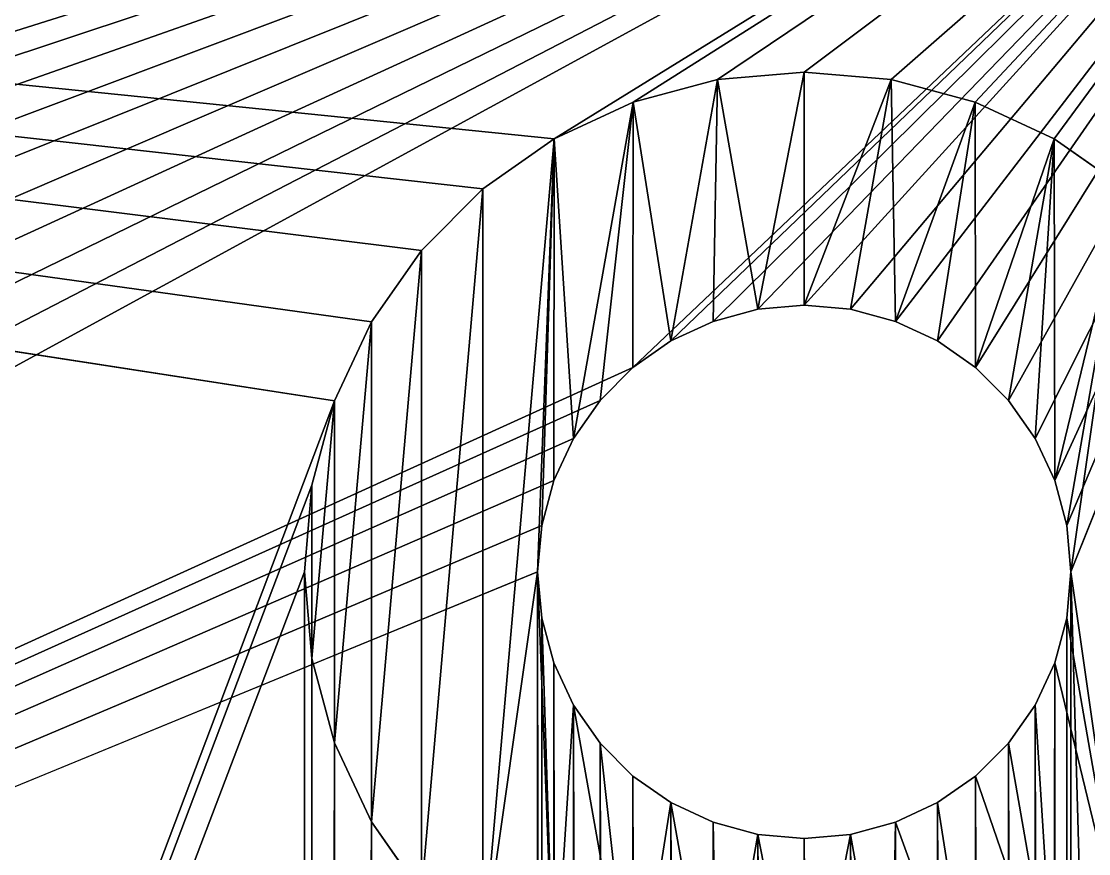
# Model space of a CAD drawing. Extents: x 36 to 230, y -1 to 167.
# Drawn here: x 219.14 to 225.55, y 120.54 to 125.53 of the extents above; entities that cross this region are included whole.
import ezdxf

# ---------------------------------------------------------------- set-up
doc = ezdxf.new("R2010")
doc.units = 0
doc.layers.get('0').update_dxf_attribs({"color": 13, "linetype": 'CONTINUOUS'})

# ---------------------------------------------------------------- blocks, each defined once
blk = doc.blocks.new('PARTE_23_-_SKETCHUP_STL_1')
for p, q in [((223.3198, 125.1845, 2.5), (222.8147, 125.0492, 2.5)), ((222.8147, 125.0492), (223.3198, 125.1845)), ((223.8407, 125.2301, 2.5), (223.3198, 125.1845, 2.5)), ((223.3198, 125.1845), (223.8407, 125.2301)), ((223.3198, 125.1845, 2.5), (223.3198, 125.1845)), ((223.8407, 125.2301, 2.5), (223.8407, 125.2301)), ((224.3616, 125.1845, 2.5), (223.8407, 125.2301, 2.5)), ((223.8407, 125.2301), (224.3616, 125.1845)), ((224.3616, 125.1845, 2.5), (224.3616, 125.1845)), ((224.8668, 125.0492, 2.5), (224.3616, 125.1845, 2.5)), ((224.3616, 125.1845), (224.8668, 125.0492)), ((222.8147, 125.0492, 2.5), (222.3407, 124.8282, 2.5)), ((222.3407, 124.8282), (222.8147, 125.0492)), ((222.8147, 125.0492, 2.5), (222.8147, 125.0492)), ((224.8668, 125.0492, 2.5), (224.8668, 125.0492)), ((225.3407, 124.8282, 2.5), (224.8668, 125.0492, 2.5)), ((224.8668, 125.0492), (225.3407, 124.8282)), ((222.3407, 124.8282, 2.5), (221.9124, 124.5282, 2.5)), ((221.9124, 124.5282), (222.3407, 124.8282)), ((222.3407, 124.8282, 2.5), (222.3407, 124.8282)), ((225.3407, 124.8282, 2.5), (225.3407, 124.8282)), ((225.7691, 124.5282, 2.5), (225.3407, 124.8282, 2.5)), ((225.3407, 124.8282), (225.7691, 124.5282)), ((221.9124, 124.5282, 2.5), (221.5426, 124.1585, 2.5)), ((221.5426, 124.1585), (221.9124, 124.5282)), ((221.9124, 124.5282, 2.5), (221.9124, 124.5282)), ((221.5426, 124.1585, 2.5), (221.2426, 123.7301, 2.5)), ((221.2426, 123.7301), (221.5426, 124.1585)), ((221.5426, 124.1585, 2.5), (221.5426, 124.1585)), ((223.8407, 123.8301, 2.5), (223.5629, 123.8058, 2.5)), ((223.5629, 123.8058, 5), (223.8407, 123.8301, 5)), ((224.1185, 123.8058, 2.5), (223.8407, 123.8301, 2.5)), ((223.8407, 123.8301, 5), (224.1185, 123.8058, 5)), ((223.8407, 123.8301, 2.5), (223.8407, 123.8301, 5)), ((223.5629, 123.8058, 2.5), (223.2935, 123.7336, 2.5)), ((223.2935, 123.7336, 5), (223.5629, 123.8058, 5)), ((223.5629, 123.8058, 2.5), (223.5629, 123.8058, 5)), ((224.3879, 123.7336, 2.5), (224.1185, 123.8058, 2.5)), ((224.1185, 123.8058, 5), (224.3879, 123.7336, 5)), ((224.1185, 123.8058, 2.5), (224.1185, 123.8058, 5)), ((221.2426, 123.7301, 2.5), (221.0216, 123.2562, 2.5)), ((221.0216, 123.2562), (221.2426, 123.7301)), ((221.2426, 123.7301, 2.5), (221.2426, 123.7301)), ((223.2935, 123.7336, 2.5), (223.0407, 123.6157, 2.5)), ((223.0407, 123.6157, 5), (223.2935, 123.7336, 5)), ((223.2935, 123.7336, 2.5), (223.2935, 123.7336, 5)), ((224.6407, 123.6157, 2.5), (224.3879, 123.7336, 2.5)), ((224.3879, 123.7336, 5), (224.6407, 123.6157, 5)), ((224.3879, 123.7336, 2.5), (224.3879, 123.7336, 5)), ((223.0407, 123.6157, 2.5), (222.8123, 123.4558, 2.5)), ((222.8123, 123.4558, 5), (223.0407, 123.6157, 5)), ((223.0407, 123.6157, 2.5), (223.0407, 123.6157, 5)), ((224.8692, 123.4558, 2.5), (224.6407, 123.6157, 2.5)), ((224.6407, 123.6157, 5), (224.8692, 123.4558, 5)), ((224.6407, 123.6157, 2.5), (224.6407, 123.6157, 5)), ((222.8123, 123.4558, 2.5), (222.615, 123.2586, 2.5)), ((222.615, 123.2586, 5), (222.8123, 123.4558, 5)), ((222.8123, 123.4558, 2.5), (222.8123, 123.4558, 5)), ((225.0664, 123.2586, 2.5), (224.8692, 123.4558, 2.5)), ((224.8692, 123.4558, 5), (225.0664, 123.2586, 5)), ((224.8692, 123.4558, 2.5), (224.8692, 123.4558, 5)), ((221.0216, 123.2562, 2.5), (220.8863, 122.7511, 2.5)), ((220.8863, 122.7511), (221.0216, 123.2562)), ((221.0216, 123.2562, 2.5), (221.0216, 123.2562)), ((222.615, 123.2586, 2.5), (222.4551, 123.0301, 2.5)), ((222.4551, 123.0301, 5), (222.615, 123.2586, 5)), ((222.615, 123.2586, 2.5), (222.615, 123.2586, 5)), ((225.2263, 123.0301, 2.5), (225.0664, 123.2586, 2.5)), ((225.0664, 123.2586, 5), (225.2263, 123.0301, 5)), ((225.0664, 123.2586, 2.5), (225.0664, 123.2586, 5)), ((222.4551, 123.0301, 2.5), (222.3372, 122.7773, 2.5)), ((222.3372, 122.7773, 5), (222.4551, 123.0301, 5)), ((222.4551, 123.0301, 2.5), (222.4551, 123.0301, 5)), ((225.3442, 122.7773, 2.5), (225.2263, 123.0301, 2.5)), ((225.2263, 123.0301, 5), (225.3442, 122.7773, 5)), ((225.2263, 123.0301, 2.5), (225.2263, 123.0301, 5)), ((220.8863, 122.7511, 2.5), (220.8407, 122.2301, 2.5)), ((220.8407, 122.2301), (220.8863, 122.7511)), ((220.8863, 122.7511, 2.5), (220.8863, 122.7511)), ((222.3372, 122.7773, 2.5), (222.265, 122.5079, 2.5)), ((222.265, 122.5079, 5), (222.3372, 122.7773, 5)), ((222.3372, 122.7773, 2.5), (222.3372, 122.7773, 5)), ((225.4164, 122.5079, 2.5), (225.3442, 122.7773, 2.5)), ((225.3442, 122.7773, 5), (225.4164, 122.5079, 5)), ((225.3442, 122.7773, 2.5), (225.3442, 122.7773, 5)), ((222.265, 122.5079, 2.5), (222.2407, 122.2301, 2.5)), ((222.2407, 122.2301, 5), (222.265, 122.5079, 5)), ((222.265, 122.5079, 2.5), (222.265, 122.5079, 5)), ((225.4407, 122.2301, 2.5), (225.4164, 122.5079, 2.5)), ((225.4164, 122.5079, 5), (225.4407, 122.2301, 5)), ((225.4164, 122.5079, 2.5), (225.4164, 122.5079, 5)), ((220.8407, 122.2301, 2.5), (220.8863, 121.7092, 2.5)), ((220.8407, 122.2301, 2.5), (220.8407, 122.2301)), ((220.8863, 121.7092), (220.8407, 122.2301)), ((222.2407, 122.2301, 2.5), (222.265, 121.9523, 2.5)), ((222.265, 121.9523, 5), (222.2407, 122.2301, 5)), ((222.2407, 122.2301, 2.5), (222.2407, 122.2301, 5)), ((225.4164, 121.9523, 2.5), (225.4407, 122.2301, 2.5)), ((225.4407, 122.2301, 5), (225.4164, 121.9523, 5)), ((225.4407, 122.2301, 2.5), (225.4407, 122.2301, 5)), ((222.265, 121.9523, 2.5), (222.3372, 121.6829, 2.5)), ((222.3372, 121.6829, 5), (222.265, 121.9523, 5)), ((222.265, 121.9523, 2.5), (222.265, 121.9523, 5)), ((225.3442, 121.6829, 2.5), (225.4164, 121.9523, 2.5)), ((225.4164, 121.9523, 5), (225.3442, 121.6829, 5)), ((225.4164, 121.9523, 2.5), (225.4164, 121.9523, 5)), ((220.8863, 121.7092, 2.5), (220.8863, 121.7092)), ((221.0216, 121.204), (220.8863, 121.7092)), ((220.8863, 121.7092, 2.5), (221.0216, 121.204, 2.5)), ((222.3372, 121.6829, 2.5), (222.4551, 121.4301, 2.5)), ((222.4551, 121.4301, 5), (222.3372, 121.6829, 5)), ((222.3372, 121.6829, 2.5), (222.3372, 121.6829, 5)), ((225.2263, 121.4301, 2.5), (225.3442, 121.6829, 2.5)), ((225.3442, 121.6829, 5), (225.2263, 121.4301, 5)), ((225.3442, 121.6829, 2.5), (225.3442, 121.6829, 5)), ((222.4551, 121.4301, 2.5), (222.615, 121.2016, 2.5)), ((222.615, 121.2016, 5), (222.4551, 121.4301, 5)), ((222.4551, 121.4301, 2.5), (222.4551, 121.4301, 5)), ((225.0664, 121.2016, 2.5), (225.2263, 121.4301, 2.5)), ((225.2263, 121.4301, 5), (225.0664, 121.2016, 5)), ((225.2263, 121.4301, 2.5), (225.2263, 121.4301, 5)), ((221.0216, 121.204, 2.5), (221.0216, 121.204)), ((221.2426, 120.7301), (221.0216, 121.204)), ((221.0216, 121.204, 2.5), (221.2426, 120.7301, 2.5)), ((222.615, 121.2016, 2.5), (222.8123, 121.0044, 2.5)), ((222.8123, 121.0044, 5), (222.615, 121.2016, 5)), ((222.615, 121.2016, 2.5), (222.615, 121.2016, 5)), ((224.8692, 121.0044, 2.5), (225.0664, 121.2016, 2.5)), ((225.0664, 121.2016, 5), (224.8692, 121.0044, 5)), ((225.0664, 121.2016, 2.5), (225.0664, 121.2016, 5)), ((222.8123, 121.0044, 2.5), (223.0407, 120.8445, 2.5)), ((223.0407, 120.8445, 5), (222.8123, 121.0044, 5)), ((222.8123, 121.0044, 2.5), (222.8123, 121.0044, 5)), ((224.6407, 120.8445, 2.5), (224.8692, 121.0044, 2.5)), ((224.8692, 121.0044, 5), (224.6407, 120.8445, 5)), ((224.8692, 121.0044, 2.5), (224.8692, 121.0044, 5)), ((223.0407, 120.8445, 2.5), (223.2935, 120.7266, 2.5)), ((223.2935, 120.7266, 5), (223.0407, 120.8445, 5)), ((223.0407, 120.8445, 2.5), (223.0407, 120.8445, 5)), ((224.3879, 120.7266, 2.5), (224.6407, 120.8445, 2.5)), ((224.6407, 120.8445, 5), (224.3879, 120.7266, 5)), ((224.6407, 120.8445, 2.5), (224.6407, 120.8445, 5)), ((221.2426, 120.7301, 2.5), (221.2426, 120.7301)), ((221.2426, 120.7301, 2.5), (221.5426, 120.3017, 2.5)), ((221.5426, 120.3017), (221.2426, 120.7301)), ((223.2935, 120.7266, 2.5), (223.5629, 120.6544, 2.5)), ((223.5629, 120.6544, 5), (223.2935, 120.7266, 5)), ((223.2935, 120.7266, 2.5), (223.2935, 120.7266, 5)), ((224.1185, 120.6544, 2.5), (224.3879, 120.7266, 2.5)), ((224.3879, 120.7266, 5), (224.1185, 120.6544, 5)), ((224.3879, 120.7266, 2.5), (224.3879, 120.7266, 5)), ((223.5629, 120.6544, 2.5), (223.8407, 120.6301, 2.5)), ((223.8407, 120.6301, 5), (223.5629, 120.6544, 5)), ((223.5629, 120.6544, 2.5), (223.5629, 120.6544, 5)), ((223.8407, 120.6301, 2.5), (224.1185, 120.6544, 2.5)), ((224.1185, 120.6544, 5), (223.8407, 120.6301, 5)), ((223.8407, 120.6301, 2.5), (223.8407, 120.6301, 5)), ((224.1185, 120.6544, 2.5), (224.1185, 120.6544, 5))]:
    blk.add_line(p, q)
mesh = blk.add_polyface()
corners = [(222.3407, 124.8282), (188.887, 128.2301), (227.8407, 128.2301), (222.8147, 125.0492), (223.3198, 125.1845), (223.8407, 125.2301), (224.3616, 125.1845), (224.8668, 125.0492), (195.3725, 159.0084), (195.8623, 167.3175), (195.619, 158.7619), (195.819, 158.4763), (195.9663, 158.1604), (196.847, 167.0879), (196.0565, 157.8236), (196.0869, 157.4763), (200.8132, 150.0766), (193.0869, 155.7443), (193.4029, 155.5969), (193.7396, 155.5067), (194.0869, 155.4763), (194.4342, 155.5067), (194.771, 155.5969), (195.0869, 155.7443), (195.3725, 155.9442), (195.619, 156.1908), (195.819, 156.4763), (195.9663, 156.7923), (196.0565, 157.129), (197.8035, 166.76), (198.7219, 166.3373), (199.593, 165.8239), (200.4078, 165.2253), (201.158, 164.5474), (201.5261, 150.7936), (201.8359, 163.7972), (202.1629, 151.579), (202.4346, 162.9824), (202.7171, 152.4246), (202.9479, 162.1113), (203.1831, 153.3219), (203.3706, 161.1929), (203.5561, 154.2617), (203.6985, 160.2364), (203.8324, 155.2343), (203.9281, 159.2517), (204.0089, 156.2299), (204.057, 158.2489), (204.0841, 157.2382)]
mesh.append_faces([[corners[k] for k in face] for face in [(46, 47, 48)]], dxfattribs={"vtx0": -1})
mesh.append_faces([[corners[k] for k in face] for face in [(3, 2, 4), (4, 2, 5), (5, 2, 6), (6, 2, 7), (8, 9, 10), (10, 9, 11), (11, 9, 12), (12, 13, 14), (14, 13, 15), (16, 33, 34), (34, 35, 36), (36, 37, 38), (38, 39, 40), (40, 41, 42), (42, 43, 44), (44, 45, 46)]], dxfattribs={"vtx0": -1, "vtx1": -1})
mesh.append_faces([[corners[k] for k in face] for face in [(16, 15, 13)]], dxfattribs={"vtx0": -1, "vtx1": -1, "vtx2": -1})
mesh.append_faces([[corners[k] for k in face] for face in [(0, 1, 2), (12, 9, 13), (16, 17, 18), (16, 18, 19), (16, 19, 20), (16, 20, 21), (16, 21, 22), (16, 22, 23), (16, 23, 24), (16, 24, 25), (16, 25, 26), (16, 26, 27), (16, 27, 28), (16, 28, 15), (16, 13, 29), (16, 29, 30), (16, 30, 31), (16, 31, 32), (16, 32, 33), (34, 33, 35), (36, 35, 37), (38, 37, 39), (40, 39, 41), (42, 41, 43), (44, 43, 45), (46, 45, 47)]], dxfattribs={"vtx0": -1, "vtx2": -1})
mesh = blk.add_polyface()
corners = [(188.887, 128.2301, 5), (192.9989, 118.4125, 5), (227.8407, 128.2301, 5), (193.7217, 118.6151, 5), (194.4654, 118.7173, 5), (195.216, 118.7173, 5), (195.9597, 118.6151, 5), (196.6825, 118.4125, 5), (197.3711, 118.1135, 5), (198.0125, 117.7234, 5), (198.5948, 117.2497, 5), (199.1071, 116.7011, 5), (199.54, 116.0878, 5), (199.8854, 115.4213, 5), (200.1367, 114.714, 5), (200.2895, 113.979, 5), (200.3407, 113.2301, 5), (222.8123, 123.4558, 5), (222.615, 123.2586, 5), (222.4551, 123.0301, 5), (222.3372, 122.7773, 5), (222.265, 122.5079, 5), (222.2407, 122.2301, 5), (222.2407, 44.2301, 5), (222.265, 44.5079, 5), (222.265, 121.9523, 5), (222.3372, 44.7773, 5), (222.3372, 121.6829, 5), (192.3103, 108.3467, 5), (192.9989, 58.4125, 5), (192.9989, 108.0477, 5), (193.7217, 58.6151, 5), (193.7217, 107.8451, 5), (194.4654, 58.7173, 5), (194.4654, 107.7429, 5), (195.216, 58.7173, 5), (195.216, 107.7429, 5), (195.9597, 58.6151, 5), (195.9597, 107.8451, 5), (196.6825, 58.4125, 5), (196.6825, 108.0477, 5), (197.3711, 58.1135, 5), (197.3711, 108.3467, 5), (198.0125, 57.7234, 5), (198.0125, 108.7368, 5), (198.5948, 57.2497, 5), (198.5948, 109.2105, 5), (199.1071, 56.7011, 5), (199.1071, 109.7591, 5), (199.54, 56.0878, 5), (199.54, 110.3724, 5), (199.8854, 55.4213, 5), (199.8854, 111.0389, 5), (200.1367, 54.714, 5), (200.1367, 111.7462, 5), (200.2895, 53.979, 5), (200.2895, 112.4812, 5), (200.3407, 53.2301, 5)]
mesh.append_faces([[corners[k] for k in face] for face in [(0, 1, 2), (17, 16, 18), (18, 16, 19), (19, 16, 20), (20, 16, 21), (21, 16, 22), (22, 24, 25), (25, 26, 27), (28, 29, 30), (30, 31, 32), (32, 33, 34), (34, 35, 36), (36, 37, 38), (38, 39, 40), (40, 41, 42), (42, 43, 44), (44, 45, 46), (46, 47, 48), (48, 49, 50), (50, 51, 52), (52, 53, 54), (54, 55, 56), (56, 57, 16)]], dxfattribs={"vtx0": -1, "vtx1": -1})
mesh.append_faces([[corners[k] for k in face] for face in [(2, 16, 17), (22, 16, 23)]], dxfattribs={"vtx0": -1, "vtx1": -1, "vtx2": -1})
mesh.append_faces([[corners[k] for k in face] for face in [(2, 1, 3), (2, 3, 4), (2, 4, 5), (2, 5, 6), (2, 6, 7), (2, 7, 8), (2, 8, 9), (2, 9, 10), (2, 10, 11), (2, 11, 12), (2, 12, 13), (2, 13, 14), (2, 14, 15), (2, 15, 16)]], dxfattribs={"vtx0": -1, "vtx2": -1})
mesh = blk.add_polyface()
corners = [(222.3407, 41.632), (188.887, 38.2301), (221.9124, 41.932), (221.5426, 42.3017), (221.2426, 42.7301), (221.0216, 43.204), (220.8863, 43.7092), (220.8407, 44.2301), (220.8407, 122.2301), (227.8407, 38.2301), (222.8147, 41.411), (224.3616, 41.2757), (224.8668, 41.411), (225.3407, 41.632), (225.7691, 41.932), (226.1388, 42.3017), (226.4388, 42.7301), (226.6598, 43.204), (226.7951, 43.7092), (226.8407, 44.2301), (227.8407, 128.2301), (228.188, 128.1997), (228.188, 38.2605), (228.5247, 128.1095), (228.5247, 38.3507), (228.8407, 127.9622), (228.8407, 38.4981), (229.1263, 127.7622), (229.1263, 38.698), (229.3728, 127.5157), (229.3728, 38.9445), (229.5728, 127.2301), (229.5728, 39.2301), (229.7201, 126.9141), (229.7201, 39.5461), (229.8103, 126.5774), (229.8103, 39.8828), (229.8407, 126.2301), (229.8407, 40.2301), (220.8863, 121.7092), (220.8863, 44.751), (221.0216, 121.204), (221.0216, 45.2562), (221.2426, 120.7301), (221.2426, 45.7301), (221.5426, 120.3017), (221.5426, 46.1585), (221.9124, 119.932), (221.9124, 46.5282), (222.3407, 119.632), (222.3407, 46.8282), (222.8147, 119.411), (222.8147, 47.0492), (223.3198, 119.2757), (223.3198, 47.1845), (223.8407, 119.2301), (223.8407, 47.2301), (224.3616, 119.2757), (224.3616, 47.1845), (224.8668, 119.411), (224.8668, 47.0492), (225.3407, 119.632), (225.3407, 46.8282), (225.7691, 119.932), (225.7691, 46.5282), (226.1388, 120.3017), (226.1388, 46.1585), (226.4388, 120.7301), (226.4388, 45.7301), (226.6598, 121.204), (226.6598, 45.2562), (226.7951, 121.7092), (226.7951, 44.751), (226.8407, 122.2301)]
mesh.append_faces([[corners[k] for k in face] for face in [(36, 37, 38)]], dxfattribs={"vtx0": -1})
mesh.append_faces([[corners[k] for k in face] for face in [(0, 1, 2), (2, 1, 3), (3, 1, 4), (4, 1, 5), (5, 1, 6), (6, 1, 7), (9, 21, 22), (22, 23, 24), (24, 25, 26), (26, 27, 28), (28, 29, 30), (30, 31, 32), (32, 33, 34), (34, 35, 36), (7, 39, 40), (40, 41, 42), (42, 43, 44), (44, 45, 46), (46, 47, 48), (48, 49, 50), (50, 51, 52), (52, 53, 54), (54, 55, 56), (56, 57, 58), (58, 59, 60), (60, 61, 62), (62, 63, 64), (64, 65, 66), (66, 67, 68), (68, 69, 70), (70, 71, 72), (72, 73, 19)]], dxfattribs={"vtx0": -1, "vtx1": -1})
mesh.append_faces([[corners[k] for k in face] for face in [(7, 1, 8), (9, 19, 20)]], dxfattribs={"vtx0": -1, "vtx1": -1, "vtx2": -1})
mesh.append_faces([[corners[k] for k in face] for face in [(9, 0, 10), (9, 11, 12), (9, 12, 13), (9, 13, 14), (9, 14, 15), (9, 15, 16), (9, 16, 17), (9, 17, 18), (9, 18, 19)]], dxfattribs={"vtx0": -1, "vtx2": -1})
mesh = blk.add_polyface()
corners = [(188.887, 128.2301), (221.0216, 123.2562), (188.887, 38.2301), (221.2426, 123.7301), (221.5426, 124.1585), (221.9124, 124.5282), (222.3407, 124.8282), (220.8863, 122.7511), (220.8407, 122.2301), (227.8407, 128.2301), (222.8147, 125.0492), (224.8668, 125.0492), (225.3407, 124.8282), (225.7691, 124.5282), (226.1388, 124.1585), (226.4388, 123.7301), (226.6598, 123.2562), (226.7951, 122.7511), (226.8407, 122.2301), (226.8407, 44.2301), (227.8407, 38.2301), (228.188, 128.1997), (228.188, 38.2605), (228.5247, 128.1095), (228.5247, 38.3507), (228.8407, 127.9622), (228.8407, 38.4981), (229.1263, 127.7622), (229.1263, 38.698), (229.3728, 127.5157), (229.3728, 38.9445), (229.5728, 127.2301), (229.5728, 39.2301), (229.7201, 126.9141), (229.7201, 39.5461), (229.8103, 126.5774), (229.8103, 39.8828), (229.8407, 126.2301), (220.8863, 121.7092), (220.8407, 44.2301), (220.8863, 44.751), (221.0216, 121.204), (221.0216, 45.2562), (221.2426, 120.7301), (221.2426, 45.7301), (221.5426, 120.3017), (221.5426, 46.1585), (221.9124, 119.932), (221.9124, 46.5282), (222.3407, 119.632), (222.3407, 46.8282), (222.8147, 119.411), (222.8147, 47.0492), (223.3198, 119.2757), (223.3198, 47.1845), (223.8407, 119.2301), (223.8407, 47.2301), (224.3616, 119.2757), (224.3616, 47.1845), (224.8668, 119.411), (224.8668, 47.0492), (225.3407, 119.632), (225.3407, 46.8282), (225.7691, 119.932), (225.7691, 46.5282), (226.1388, 120.3017), (226.1388, 46.1585), (226.4388, 120.7301), (226.4388, 45.7301), (226.6598, 121.204), (226.6598, 45.2562), (226.7951, 121.7092), (226.7951, 44.751)]
mesh.append_faces([[corners[k] for k in face] for face in [(1, 0, 3), (3, 0, 4), (4, 0, 5), (5, 0, 6), (6, 9, 10), (11, 9, 12), (12, 9, 13), (13, 9, 14), (14, 9, 15), (15, 9, 16), (16, 9, 17), (17, 9, 18), (38, 39, 8)]], dxfattribs={"vtx0": -1, "vtx1": -1})
mesh.append_faces([[corners[k] for k in face] for face in [(0, 1, 2), (18, 9, 19)]], dxfattribs={"vtx0": -1, "vtx1": -1, "vtx2": -1})
mesh.append_faces([[corners[k] for k in face] for face in [(2, 1, 7), (2, 7, 8), (20, 9, 21), (22, 21, 23), (24, 23, 25), (26, 25, 27), (28, 27, 29), (30, 29, 31), (32, 31, 33), (34, 33, 35), (36, 35, 37), (40, 38, 41), (42, 41, 43), (44, 43, 45), (46, 45, 47), (48, 47, 49), (50, 49, 51), (52, 51, 53), (54, 53, 55), (56, 55, 57), (58, 57, 59), (60, 59, 61), (62, 61, 63), (64, 63, 65), (66, 65, 67), (68, 67, 69), (70, 69, 71), (72, 71, 18)]], dxfattribs={"vtx0": -1, "vtx2": -1})
mesh = blk.add_polyface()
corners = [(222.8123, 43.0044, 5), (227.8407, 38.2301, 5), (223.0407, 42.8445, 5), (223.2935, 42.7266, 5), (223.5629, 42.6544, 5), (223.8407, 42.6301, 5), (224.1185, 42.6544, 5), (224.3879, 42.7266, 5), (224.6407, 42.8445, 5), (224.8692, 43.0044, 5), (225.0664, 43.2016, 5), (225.2263, 43.4301, 5), (225.3442, 43.6829, 5), (225.4164, 43.9523, 5), (225.4407, 44.2301, 5), (225.4407, 122.2301, 5), (227.8407, 128.2301, 5), (228.188, 38.2605, 5), (228.188, 128.1997, 5), (228.5247, 38.3507, 5), (228.5247, 128.1095, 5), (228.8407, 38.4981, 5), (228.8407, 127.9622, 5), (229.1263, 38.698, 5), (229.1263, 127.7622, 5), (229.3728, 38.9445, 5), (229.3728, 127.5157, 5), (229.5728, 39.2301, 5), (229.5728, 127.2301, 5), (229.7201, 39.5461, 5), (229.7201, 126.9141, 5), (229.8103, 39.8828, 5), (229.8103, 126.5774, 5), (229.8407, 40.2301, 5), (222.3372, 121.6829, 5), (222.3372, 44.7773, 5), (222.4551, 45.0301, 5), (222.4551, 121.4301, 5), (222.615, 45.2586, 5), (222.615, 121.2016, 5), (222.8123, 45.4558, 5), (222.8123, 121.0044, 5), (223.0407, 45.6157, 5), (223.0407, 120.8445, 5), (223.2935, 45.7336, 5), (223.2935, 120.7266, 5), (223.5629, 45.8058, 5), (223.5629, 120.6544, 5), (223.8407, 45.8301, 5), (223.8407, 120.6301, 5), (224.1185, 45.8058, 5), (224.1185, 120.6544, 5), (224.3879, 45.7336, 5), (224.3879, 120.7266, 5), (224.6407, 45.6157, 5), (224.6407, 120.8445, 5), (224.8692, 45.4558, 5), (224.8692, 121.0044, 5), (225.0664, 45.2586, 5), (225.0664, 121.2016, 5), (225.2263, 45.0301, 5), (225.2263, 121.4301, 5), (225.3442, 44.7773, 5), (225.3442, 121.6829, 5), (225.4164, 44.5079, 5), (225.4164, 121.9523, 5)]
mesh.append_faces([[corners[k] for k in face] for face in [(0, 1, 2), (2, 1, 3), (3, 1, 4), (4, 1, 5), (5, 1, 6), (6, 1, 7), (7, 1, 8), (8, 1, 9), (9, 1, 10), (10, 1, 11), (11, 1, 12), (12, 1, 13), (13, 1, 14)]], dxfattribs={"vtx0": -1, "vtx1": -1})
mesh.append_faces([[corners[k] for k in face] for face in [(14, 1, 15)]], dxfattribs={"vtx0": -1, "vtx1": -1, "vtx2": -1})
mesh.append_faces([[corners[k] for k in face] for face in [(16, 1, 17), (18, 17, 19), (20, 19, 21), (22, 21, 23), (24, 23, 25), (26, 25, 27), (28, 27, 29), (30, 29, 31), (32, 31, 33), (34, 35, 36), (37, 36, 38), (39, 38, 40), (41, 40, 42), (43, 42, 44), (45, 44, 46), (47, 46, 48), (49, 48, 50), (51, 50, 52), (53, 52, 54), (55, 54, 56), (57, 56, 58), (59, 58, 60), (61, 60, 62), (63, 62, 64), (65, 64, 14)]], dxfattribs={"vtx0": -1, "vtx2": -1})
mesh = blk.add_polyface()
corners = [(227.8407, 128.2301, 5), (222.8123, 123.4558, 5), (223.0407, 123.6157, 5), (223.2935, 123.7336, 5), (223.5629, 123.8058, 5), (223.8407, 123.8301, 5), (224.1185, 123.8058, 5), (224.3879, 123.7336, 5), (224.6407, 123.6157, 5), (224.8692, 123.4558, 5), (225.0664, 123.2586, 5), (225.2263, 123.0301, 5), (225.3442, 122.7773, 5), (225.4164, 122.5079, 5), (225.4407, 122.2301, 5), (227.8407, 38.2301, 5), (228.188, 38.2605, 5), (228.188, 128.1997, 5), (228.5247, 38.3507, 5), (228.5247, 128.1095, 5), (228.8407, 38.4981, 5), (228.8407, 127.9622, 5), (229.1263, 38.698, 5), (229.1263, 127.7622, 5), (229.3728, 38.9445, 5), (229.3728, 127.5157, 5), (229.5728, 39.2301, 5), (229.5728, 127.2301, 5), (229.7201, 39.5461, 5), (229.7201, 126.9141, 5), (229.8103, 39.8828, 5), (229.8103, 126.5774, 5), (229.8407, 40.2301, 5), (229.8407, 126.2301, 5), (222.3372, 121.6829, 5), (222.4551, 45.0301, 5), (222.4551, 121.4301, 5), (222.615, 45.2586, 5), (222.615, 121.2016, 5), (222.8123, 45.4558, 5), (222.8123, 121.0044, 5), (223.0407, 45.6157, 5), (223.0407, 120.8445, 5), (223.2935, 45.7336, 5), (223.2935, 120.7266, 5), (223.5629, 45.8058, 5), (223.5629, 120.6544, 5), (223.8407, 45.8301, 5), (223.8407, 120.6301, 5), (224.1185, 45.8058, 5), (224.1185, 120.6544, 5), (224.3879, 45.7336, 5), (224.3879, 120.7266, 5), (224.6407, 45.6157, 5), (224.6407, 120.8445, 5), (224.8692, 45.4558, 5), (224.8692, 121.0044, 5), (225.0664, 45.2586, 5), (225.0664, 121.2016, 5), (225.2263, 45.0301, 5), (225.2263, 121.4301, 5), (225.3442, 44.7773, 5), (225.3442, 121.6829, 5), (225.4164, 44.5079, 5), (225.4164, 121.9523, 5), (225.4407, 44.2301, 5)]
mesh.append_faces([[corners[k] for k in face] for face in [(31, 32, 33)]], dxfattribs={"vtx0": -1})
mesh.append_faces([[corners[k] for k in face] for face in [(0, 16, 17), (17, 18, 19), (19, 20, 21), (21, 22, 23), (23, 24, 25), (25, 26, 27), (27, 28, 29), (29, 30, 31), (34, 35, 36), (36, 37, 38), (38, 39, 40), (40, 41, 42), (42, 43, 44), (44, 45, 46), (46, 47, 48), (48, 49, 50), (50, 51, 52), (52, 53, 54), (54, 55, 56), (56, 57, 58), (58, 59, 60), (60, 61, 62), (62, 63, 64), (64, 65, 14)]], dxfattribs={"vtx0": -1, "vtx1": -1})
mesh.append_faces([[corners[k] for k in face] for face in [(0, 14, 15)]], dxfattribs={"vtx0": -1, "vtx1": -1, "vtx2": -1})
mesh.append_faces([[corners[k] for k in face] for face in [(0, 1, 2), (0, 2, 3), (0, 3, 4), (0, 4, 5), (0, 5, 6), (0, 6, 7), (0, 7, 8), (0, 8, 9), (0, 9, 10), (0, 10, 11), (0, 11, 12), (0, 12, 13), (0, 13, 14)]], dxfattribs={"vtx0": -1, "vtx2": -1})
mesh = blk.add_polyface()
corners = [(220.8863, 122.7511, 2.5), (220.8863, 121.7092, 2.5), (220.8407, 122.2301, 2.5), (221.0216, 123.2562, 2.5), (221.0216, 121.204, 2.5), (221.2426, 123.7301, 2.5), (221.2426, 120.7301, 2.5), (221.5426, 124.1585, 2.5), (221.5426, 120.3017, 2.5), (221.9124, 124.5282, 2.5), (221.9124, 119.932, 2.5), (222.3407, 124.8282, 2.5), (222.2407, 122.2301, 2.5), (222.265, 122.5079, 2.5), (222.3372, 122.7773, 2.5), (222.4551, 123.0301, 2.5), (222.8147, 125.0492, 2.5), (222.615, 123.2586, 2.5), (222.8123, 123.4558, 2.5), (223.0407, 123.6157, 2.5), (223.3198, 125.1845, 2.5), (223.2935, 123.7336, 2.5), (223.5629, 123.8058, 2.5), (223.8407, 125.2301, 2.5), (223.8407, 123.8301, 2.5), (224.3616, 125.1845, 2.5), (224.1185, 123.8058, 2.5), (224.3879, 123.7336, 2.5), (224.8668, 125.0492, 2.5), (224.6407, 123.6157, 2.5), (224.8692, 123.4558, 2.5), (225.3407, 124.8282, 2.5), (225.0664, 123.2586, 2.5), (225.2263, 123.0301, 2.5), (225.3442, 122.7773, 2.5), (225.7691, 124.5282, 2.5), (225.4164, 122.5079, 2.5), (225.4407, 122.2301, 2.5), (222.3407, 119.632, 2.5), (222.265, 121.9523, 2.5), (222.3372, 121.6829, 2.5), (222.4551, 121.4301, 2.5), (222.8147, 119.411, 2.5), (222.615, 121.2016, 2.5), (222.8123, 121.0044, 2.5), (223.0407, 120.8445, 2.5), (223.3198, 119.2757, 2.5), (223.2935, 120.7266, 2.5), (223.5629, 120.6544, 2.5), (223.8407, 119.2301, 2.5), (223.8407, 120.6301, 2.5), (224.1185, 120.6544, 2.5), (224.3616, 119.2757, 2.5), (224.3879, 120.7266, 2.5), (224.8668, 119.411, 2.5), (224.6407, 120.8445, 2.5), (224.8692, 121.0044, 2.5), (225.3407, 119.632, 2.5), (225.0664, 121.2016, 2.5), (225.2263, 121.4301, 2.5), (225.3442, 121.6829, 2.5), (225.7691, 119.932, 2.5), (225.4164, 121.9523, 2.5), (226.1388, 124.1585, 2.5), (226.1388, 120.3017, 2.5), (226.4388, 123.7301, 2.5), (226.4388, 120.7301, 2.5), (226.6598, 123.2562, 2.5), (226.6598, 121.204, 2.5), (226.7951, 122.7511, 2.5), (226.7951, 121.7092, 2.5), (226.8407, 122.2301, 2.5)]
mesh.append_faces([[corners[k] for k in face] for face in [(0, 1, 2), (70, 69, 71)]], dxfattribs={"vtx0": -1})
mesh.append_faces([[corners[k] for k in face] for face in [(1, 3, 4), (4, 5, 6), (6, 7, 8), (8, 9, 10), (12, 11, 13), (13, 11, 14), (14, 11, 15), (15, 16, 17), (17, 16, 18), (18, 16, 19), (19, 20, 21), (21, 20, 22), (22, 23, 24), (24, 25, 26), (26, 25, 27), (27, 28, 29), (29, 28, 30), (30, 31, 32), (32, 31, 33), (33, 31, 34), (34, 35, 36), (36, 35, 37), (38, 41, 42), (42, 45, 46), (46, 48, 49), (49, 51, 52), (52, 53, 54), (54, 56, 57), (57, 60, 61), (61, 63, 64), (64, 65, 66), (66, 67, 68), (68, 69, 70)]], dxfattribs={"vtx0": -1, "vtx1": -1})
mesh.append_faces([[corners[k] for k in face] for face in [(10, 11, 12), (61, 37, 35)]], dxfattribs={"vtx0": -1, "vtx1": -1, "vtx2": -1})
mesh.append_faces([[corners[k] for k in face] for face in [(1, 0, 3), (4, 3, 5), (6, 5, 7), (8, 7, 9), (10, 9, 11), (15, 11, 16), (19, 16, 20), (22, 20, 23), (24, 23, 25), (27, 25, 28), (30, 28, 31), (34, 31, 35), (12, 38, 10), (38, 12, 39), (38, 39, 40), (38, 40, 41), (42, 41, 43), (42, 43, 44), (42, 44, 45), (46, 45, 47), (46, 47, 48), (49, 48, 50), (49, 50, 51), (52, 51, 53), (54, 53, 55), (54, 55, 56), (57, 56, 58), (57, 58, 59), (57, 59, 60), (61, 60, 62), (61, 62, 37), (61, 35, 63), (64, 63, 65), (66, 65, 67), (68, 67, 69)]], dxfattribs={"vtx0": -1, "vtx2": -1})
mesh = blk.add_polyface()
corners = [(223.3198, 125.1845, 2.5), (222.8147, 125.0492), (223.3198, 125.1845), (222.8147, 125.0492, 2.5)]
mesh.append_faces([[corners[k] for k in face] for face in [(0, 1, 2), (1, 0, 3)]], dxfattribs={"vtx0": -1})
mesh = blk.add_polyface()
corners = [(223.8407, 125.2301, 2.5), (223.3198, 125.1845), (223.8407, 125.2301), (223.3198, 125.1845, 2.5)]
mesh.append_faces([[corners[k] for k in face] for face in [(0, 1, 2), (1, 0, 3)]], dxfattribs={"vtx0": -1})
mesh = blk.add_polyface()
corners = [(224.3616, 125.1845, 2.5), (223.8407, 125.2301), (224.3616, 125.1845), (223.8407, 125.2301, 2.5)]
mesh.append_faces([[corners[k] for k in face] for face in [(0, 1, 2), (1, 0, 3)]], dxfattribs={"vtx0": -1})
mesh = blk.add_polyface()
corners = [(224.8668, 125.0492, 2.5), (224.3616, 125.1845), (224.8668, 125.0492), (224.3616, 125.1845, 2.5)]
mesh.append_faces([[corners[k] for k in face] for face in [(0, 1, 2), (1, 0, 3)]], dxfattribs={"vtx0": -1})
mesh = blk.add_polyface()
corners = [(222.8147, 125.0492, 2.5), (222.3407, 124.8282), (222.8147, 125.0492), (222.3407, 124.8282, 2.5)]
mesh.append_faces([[corners[k] for k in face] for face in [(0, 1, 2), (1, 0, 3)]], dxfattribs={"vtx0": -1})
mesh = blk.add_polyface()
corners = [(225.3407, 124.8282, 2.5), (224.8668, 125.0492), (225.3407, 124.8282), (224.8668, 125.0492, 2.5)]
mesh.append_faces([[corners[k] for k in face] for face in [(0, 1, 2), (1, 0, 3)]], dxfattribs={"vtx0": -1})
mesh = blk.add_polyface()
corners = [(222.3407, 124.8282, 2.5), (221.9124, 124.5282), (222.3407, 124.8282), (221.9124, 124.5282, 2.5)]
mesh.append_faces([[corners[k] for k in face] for face in [(0, 1, 2), (1, 0, 3)]], dxfattribs={"vtx0": -1})
mesh = blk.add_polyface()
corners = [(225.7691, 124.5282, 2.5), (225.3407, 124.8282), (225.7691, 124.5282), (225.3407, 124.8282, 2.5)]
mesh.append_faces([[corners[k] for k in face] for face in [(0, 1, 2), (1, 0, 3)]], dxfattribs={"vtx0": -1})
mesh = blk.add_polyface()
corners = [(221.9124, 124.5282, 2.5), (221.5426, 124.1585), (221.9124, 124.5282), (221.5426, 124.1585, 2.5)]
mesh.append_faces([[corners[k] for k in face] for face in [(0, 1, 2), (1, 0, 3)]], dxfattribs={"vtx0": -1})
mesh = blk.add_polyface()
corners = [(221.5426, 124.1585), (221.2426, 123.7301, 2.5), (221.2426, 123.7301), (221.5426, 124.1585, 2.5)]
mesh.append_faces([[corners[k] for k in face] for face in [(0, 1, 2), (1, 0, 3)]], dxfattribs={"vtx0": -1})
mesh = blk.add_polyface()
corners = [(223.8407, 123.8301, 5), (223.5629, 123.8058, 2.5), (223.8407, 123.8301, 2.5), (223.5629, 123.8058, 5)]
mesh.append_faces([[corners[k] for k in face] for face in [(0, 1, 2), (1, 0, 3)]], dxfattribs={"vtx0": -1})
mesh = blk.add_polyface()
corners = [(224.1185, 123.8058, 5), (223.8407, 123.8301, 2.5), (224.1185, 123.8058, 2.5), (223.8407, 123.8301, 5)]
mesh.append_faces([[corners[k] for k in face] for face in [(0, 1, 2), (1, 0, 3)]], dxfattribs={"vtx0": -1})
mesh = blk.add_polyface()
corners = [(223.5629, 123.8058, 5), (223.2935, 123.7336, 2.5), (223.5629, 123.8058, 2.5), (223.2935, 123.7336, 5)]
mesh.append_faces([[corners[k] for k in face] for face in [(0, 1, 2), (1, 0, 3)]], dxfattribs={"vtx0": -1})
mesh = blk.add_polyface()
corners = [(224.3879, 123.7336, 5), (224.1185, 123.8058, 2.5), (224.3879, 123.7336, 2.5), (224.1185, 123.8058, 5)]
mesh.append_faces([[corners[k] for k in face] for face in [(0, 1, 2), (1, 0, 3)]], dxfattribs={"vtx0": -1})
mesh = blk.add_polyface()
corners = [(221.2426, 123.7301), (221.0216, 123.2562, 2.5), (221.0216, 123.2562), (221.2426, 123.7301, 2.5)]
mesh.append_faces([[corners[k] for k in face] for face in [(0, 1, 2), (1, 0, 3)]], dxfattribs={"vtx0": -1})
mesh = blk.add_polyface()
corners = [(223.2935, 123.7336, 5), (223.0407, 123.6157, 2.5), (223.2935, 123.7336, 2.5), (223.0407, 123.6157, 5)]
mesh.append_faces([[corners[k] for k in face] for face in [(0, 1, 2), (1, 0, 3)]], dxfattribs={"vtx0": -1})
mesh = blk.add_polyface()
corners = [(224.6407, 123.6157, 5), (224.3879, 123.7336, 2.5), (224.6407, 123.6157, 2.5), (224.3879, 123.7336, 5)]
mesh.append_faces([[corners[k] for k in face] for face in [(0, 1, 2), (1, 0, 3)]], dxfattribs={"vtx0": -1})
mesh = blk.add_polyface()
corners = [(223.0407, 123.6157, 5), (222.8123, 123.4558, 2.5), (223.0407, 123.6157, 2.5), (222.8123, 123.4558, 5)]
mesh.append_faces([[corners[k] for k in face] for face in [(0, 1, 2), (1, 0, 3)]], dxfattribs={"vtx0": -1})
mesh = blk.add_polyface()
corners = [(224.8692, 123.4558, 5), (224.6407, 123.6157, 2.5), (224.8692, 123.4558, 2.5), (224.6407, 123.6157, 5)]
mesh.append_faces([[corners[k] for k in face] for face in [(0, 1, 2), (1, 0, 3)]], dxfattribs={"vtx0": -1})
mesh = blk.add_polyface()
corners = [(222.8123, 123.4558, 5), (222.615, 123.2586, 2.5), (222.8123, 123.4558, 2.5), (222.615, 123.2586, 5)]
mesh.append_faces([[corners[k] for k in face] for face in [(0, 1, 2), (1, 0, 3)]], dxfattribs={"vtx0": -1})
mesh = blk.add_polyface()
corners = [(224.8692, 123.4558, 5), (225.0664, 123.2586, 2.5), (225.0664, 123.2586, 5), (224.8692, 123.4558, 2.5)]
mesh.append_faces([[corners[k] for k in face] for face in [(0, 1, 2), (1, 0, 3)]], dxfattribs={"vtx0": -1})
mesh = blk.add_polyface()
corners = [(221.0216, 123.2562), (220.8863, 122.7511, 2.5), (220.8863, 122.7511), (221.0216, 123.2562, 2.5)]
mesh.append_faces([[corners[k] for k in face] for face in [(0, 1, 2), (1, 0, 3)]], dxfattribs={"vtx0": -1})
mesh = blk.add_polyface()
corners = [(222.615, 123.2586, 2.5), (222.4551, 123.0301, 5), (222.4551, 123.0301, 2.5), (222.615, 123.2586, 5)]
mesh.append_faces([[corners[k] for k in face] for face in [(0, 1, 2), (1, 0, 3)]], dxfattribs={"vtx0": -1})
mesh = blk.add_polyface()
corners = [(225.0664, 123.2586, 5), (225.2263, 123.0301, 2.5), (225.2263, 123.0301, 5), (225.0664, 123.2586, 2.5)]
mesh.append_faces([[corners[k] for k in face] for face in [(0, 1, 2), (1, 0, 3)]], dxfattribs={"vtx0": -1})
mesh = blk.add_polyface()
corners = [(222.4551, 123.0301, 2.5), (222.3372, 122.7773, 5), (222.3372, 122.7773, 2.5), (222.4551, 123.0301, 5)]
mesh.append_faces([[corners[k] for k in face] for face in [(0, 1, 2), (1, 0, 3)]], dxfattribs={"vtx0": -1})
mesh = blk.add_polyface()
corners = [(225.2263, 123.0301, 5), (225.3442, 122.7773, 2.5), (225.3442, 122.7773, 5), (225.2263, 123.0301, 2.5)]
mesh.append_faces([[corners[k] for k in face] for face in [(0, 1, 2), (1, 0, 3)]], dxfattribs={"vtx0": -1})
mesh = blk.add_polyface()
corners = [(220.8863, 122.7511), (220.8407, 122.2301, 2.5), (220.8407, 122.2301), (220.8863, 122.7511, 2.5)]
mesh.append_faces([[corners[k] for k in face] for face in [(0, 1, 2), (1, 0, 3)]], dxfattribs={"vtx0": -1})
mesh = blk.add_polyface()
corners = [(222.3372, 122.7773, 2.5), (222.265, 122.5079, 5), (222.265, 122.5079, 2.5), (222.3372, 122.7773, 5)]
mesh.append_faces([[corners[k] for k in face] for face in [(0, 1, 2), (1, 0, 3)]], dxfattribs={"vtx0": -1})
mesh = blk.add_polyface()
corners = [(225.3442, 122.7773, 5), (225.4164, 122.5079, 2.5), (225.4164, 122.5079, 5), (225.3442, 122.7773, 2.5)]
mesh.append_faces([[corners[k] for k in face] for face in [(0, 1, 2), (1, 0, 3)]], dxfattribs={"vtx0": -1})
mesh = blk.add_polyface()
corners = [(222.265, 122.5079, 2.5), (222.2407, 122.2301, 5), (222.2407, 122.2301, 2.5), (222.265, 122.5079, 5)]
mesh.append_faces([[corners[k] for k in face] for face in [(0, 1, 2), (1, 0, 3)]], dxfattribs={"vtx0": -1})
mesh = blk.add_polyface()
corners = [(225.4164, 122.5079, 5), (225.4407, 122.2301, 2.5), (225.4407, 122.2301, 5), (225.4164, 122.5079, 2.5)]
mesh.append_faces([[corners[k] for k in face] for face in [(0, 1, 2), (1, 0, 3)]], dxfattribs={"vtx0": -1})
mesh = blk.add_polyface()
corners = [(192.9989, 48.0477, 5), (188.887, 38.2301, 5), (227.8407, 38.2301, 5), (193.7217, 47.8451, 5), (194.4654, 47.7429, 5), (195.216, 47.7429, 5), (195.9597, 47.8451, 5), (196.6825, 48.0477, 5), (197.3711, 48.3467, 5), (198.0125, 48.7368, 5), (198.5948, 49.2105, 5), (199.1071, 49.7591, 5), (199.54, 50.3724, 5), (199.8854, 51.0389, 5), (200.1367, 51.7462, 5), (200.2895, 52.4812, 5), (200.3407, 53.2301, 5), (222.8123, 43.0044, 5), (222.615, 43.2016, 5), (222.4551, 43.4301, 5), (222.3372, 43.6829, 5), (200.3407, 113.2301, 5), (222.265, 43.9523, 5), (222.2407, 44.2301, 5), (222.265, 44.5079, 5), (222.2407, 122.2301, 5), (222.265, 121.9523, 5), (222.3372, 44.7773, 5), (192.3103, 108.3467, 5), (192.3103, 58.1135, 5), (192.9989, 58.4125, 5), (192.9989, 108.0477, 5), (193.7217, 58.6151, 5), (193.7217, 107.8451, 5), (194.4654, 58.7173, 5), (194.4654, 107.7429, 5), (195.216, 58.7173, 5), (195.216, 107.7429, 5), (195.9597, 58.6151, 5), (195.9597, 107.8451, 5), (196.6825, 58.4125, 5), (196.6825, 108.0477, 5), (197.3711, 58.1135, 5), (197.3711, 108.3467, 5), (198.0125, 57.7234, 5), (198.0125, 108.7368, 5), (198.5948, 57.2497, 5), (198.5948, 109.2105, 5), (199.1071, 56.7011, 5), (199.1071, 109.7591, 5), (199.54, 56.0878, 5), (199.54, 110.3724, 5), (199.8854, 55.4213, 5), (199.8854, 111.0389, 5), (200.1367, 54.714, 5), (200.1367, 111.7462, 5), (200.2895, 53.979, 5), (200.2895, 112.4812, 5)]
mesh.append_faces([[corners[k] for k in face] for face in [(0, 2, 3), (3, 2, 4), (4, 2, 5), (5, 2, 6), (6, 2, 7), (7, 2, 8), (8, 2, 9), (9, 2, 10), (10, 2, 11), (11, 2, 12), (12, 2, 13), (13, 2, 14), (14, 2, 15), (15, 2, 16), (24, 25, 23)]], dxfattribs={"vtx0": -1, "vtx1": -1})
mesh.append_faces([[corners[k] for k in face] for face in [(16, 2, 17), (16, 20, 21)]], dxfattribs={"vtx0": -1, "vtx1": -1, "vtx2": -1})
mesh.append_faces([[corners[k] for k in face] for face in [(0, 1, 2), (16, 17, 18), (16, 18, 19), (16, 19, 20), (21, 20, 22), (21, 22, 23), (26, 24, 27), (28, 29, 30), (31, 30, 32), (33, 32, 34), (35, 34, 36), (37, 36, 38), (39, 38, 40), (41, 40, 42), (43, 42, 44), (45, 44, 46), (47, 46, 48), (49, 48, 50), (51, 50, 52), (53, 52, 54), (55, 54, 56), (57, 56, 16)]], dxfattribs={"vtx0": -1, "vtx2": -1})
mesh = blk.add_polyface()
corners = [(220.8407, 122.2301), (220.8863, 121.7092, 2.5), (220.8863, 121.7092), (220.8407, 122.2301, 2.5)]
mesh.append_faces([[corners[k] for k in face] for face in [(0, 1, 2), (1, 0, 3)]], dxfattribs={"vtx0": -1})
mesh = blk.add_polyface()
corners = [(222.2407, 122.2301, 2.5), (222.265, 121.9523, 5), (222.265, 121.9523, 2.5), (222.2407, 122.2301, 5)]
mesh.append_faces([[corners[k] for k in face] for face in [(0, 1, 2), (1, 0, 3)]], dxfattribs={"vtx0": -1})
mesh = blk.add_polyface()
corners = [(225.4407, 122.2301, 5), (225.4164, 121.9523, 2.5), (225.4164, 121.9523, 5), (225.4407, 122.2301, 2.5)]
mesh.append_faces([[corners[k] for k in face] for face in [(0, 1, 2), (1, 0, 3)]], dxfattribs={"vtx0": -1})
mesh = blk.add_polyface()
corners = [(222.265, 121.9523, 2.5), (222.3372, 121.6829, 5), (222.3372, 121.6829, 2.5), (222.265, 121.9523, 5)]
mesh.append_faces([[corners[k] for k in face] for face in [(0, 1, 2), (1, 0, 3)]], dxfattribs={"vtx0": -1})
mesh = blk.add_polyface()
corners = [(225.4164, 121.9523, 5), (225.3442, 121.6829, 2.5), (225.3442, 121.6829, 5), (225.4164, 121.9523, 2.5)]
mesh.append_faces([[corners[k] for k in face] for face in [(0, 1, 2), (1, 0, 3)]], dxfattribs={"vtx0": -1})
mesh = blk.add_polyface()
corners = [(220.8863, 121.7092), (221.0216, 121.204, 2.5), (221.0216, 121.204), (220.8863, 121.7092, 2.5)]
mesh.append_faces([[corners[k] for k in face] for face in [(0, 1, 2), (1, 0, 3)]], dxfattribs={"vtx0": -1})
mesh = blk.add_polyface()
corners = [(222.3372, 121.6829, 2.5), (222.4551, 121.4301, 5), (222.4551, 121.4301, 2.5), (222.3372, 121.6829, 5)]
mesh.append_faces([[corners[k] for k in face] for face in [(0, 1, 2), (1, 0, 3)]], dxfattribs={"vtx0": -1})
mesh = blk.add_polyface()
corners = [(225.3442, 121.6829, 5), (225.2263, 121.4301, 2.5), (225.2263, 121.4301, 5), (225.3442, 121.6829, 2.5)]
mesh.append_faces([[corners[k] for k in face] for face in [(0, 1, 2), (1, 0, 3)]], dxfattribs={"vtx0": -1})
mesh = blk.add_polyface()
corners = [(222.4551, 121.4301, 2.5), (222.615, 121.2016, 5), (222.615, 121.2016, 2.5), (222.4551, 121.4301, 5)]
mesh.append_faces([[corners[k] for k in face] for face in [(0, 1, 2), (1, 0, 3)]], dxfattribs={"vtx0": -1})
mesh = blk.add_polyface()
corners = [(225.2263, 121.4301, 5), (225.0664, 121.2016, 2.5), (225.0664, 121.2016, 5), (225.2263, 121.4301, 2.5)]
mesh.append_faces([[corners[k] for k in face] for face in [(0, 1, 2), (1, 0, 3)]], dxfattribs={"vtx0": -1})
mesh = blk.add_polyface()
corners = [(221.0216, 121.204), (221.2426, 120.7301, 2.5), (221.2426, 120.7301), (221.0216, 121.204, 2.5)]
mesh.append_faces([[corners[k] for k in face] for face in [(0, 1, 2), (1, 0, 3)]], dxfattribs={"vtx0": -1})
mesh = blk.add_polyface()
corners = [(222.615, 121.2016, 5), (222.8123, 121.0044, 2.5), (222.615, 121.2016, 2.5), (222.8123, 121.0044, 5)]
mesh.append_faces([[corners[k] for k in face] for face in [(0, 1, 2), (1, 0, 3)]], dxfattribs={"vtx0": -1})
mesh = blk.add_polyface()
corners = [(225.0664, 121.2016, 5), (224.8692, 121.0044, 2.5), (224.8692, 121.0044, 5), (225.0664, 121.2016, 2.5)]
mesh.append_faces([[corners[k] for k in face] for face in [(0, 1, 2), (1, 0, 3)]], dxfattribs={"vtx0": -1})
mesh = blk.add_polyface()
corners = [(222.8123, 121.0044, 5), (223.0407, 120.8445, 2.5), (222.8123, 121.0044, 2.5), (223.0407, 120.8445, 5)]
mesh.append_faces([[corners[k] for k in face] for face in [(0, 1, 2), (1, 0, 3)]], dxfattribs={"vtx0": -1})
mesh = blk.add_polyface()
corners = [(224.6407, 120.8445, 5), (224.8692, 121.0044, 2.5), (224.6407, 120.8445, 2.5), (224.8692, 121.0044, 5)]
mesh.append_faces([[corners[k] for k in face] for face in [(0, 1, 2), (1, 0, 3)]], dxfattribs={"vtx0": -1})
mesh = blk.add_polyface()
corners = [(223.0407, 120.8445, 5), (223.2935, 120.7266, 2.5), (223.0407, 120.8445, 2.5), (223.2935, 120.7266, 5)]
mesh.append_faces([[corners[k] for k in face] for face in [(0, 1, 2), (1, 0, 3)]], dxfattribs={"vtx0": -1})
mesh = blk.add_polyface()
corners = [(224.3879, 120.7266, 5), (224.6407, 120.8445, 2.5), (224.3879, 120.7266, 2.5), (224.6407, 120.8445, 5)]
mesh.append_faces([[corners[k] for k in face] for face in [(0, 1, 2), (1, 0, 3)]], dxfattribs={"vtx0": -1})
mesh = blk.add_polyface()
corners = [(221.2426, 120.7301), (221.5426, 120.3017, 2.5), (221.5426, 120.3017), (221.2426, 120.7301, 2.5)]
mesh.append_faces([[corners[k] for k in face] for face in [(0, 1, 2), (1, 0, 3)]], dxfattribs={"vtx0": -1})
mesh = blk.add_polyface()
corners = [(223.2935, 120.7266, 5), (223.5629, 120.6544, 2.5), (223.2935, 120.7266, 2.5), (223.5629, 120.6544, 5)]
mesh.append_faces([[corners[k] for k in face] for face in [(0, 1, 2), (1, 0, 3)]], dxfattribs={"vtx0": -1})
mesh = blk.add_polyface()
corners = [(224.1185, 120.6544, 5), (224.3879, 120.7266, 2.5), (224.1185, 120.6544, 2.5), (224.3879, 120.7266, 5)]
mesh.append_faces([[corners[k] for k in face] for face in [(0, 1, 2), (1, 0, 3)]], dxfattribs={"vtx0": -1})
mesh = blk.add_polyface()
corners = [(223.5629, 120.6544, 5), (223.8407, 120.6301, 2.5), (223.5629, 120.6544, 2.5), (223.8407, 120.6301, 5)]
mesh.append_faces([[corners[k] for k in face] for face in [(0, 1, 2), (1, 0, 3)]], dxfattribs={"vtx0": -1})
mesh = blk.add_polyface()
corners = [(223.8407, 120.6301, 5), (224.1185, 120.6544, 2.5), (223.8407, 120.6301, 2.5), (224.1185, 120.6544, 5)]
mesh.append_faces([[corners[k] for k in face] for face in [(0, 1, 2), (1, 0, 3)]], dxfattribs={"vtx0": -1})

msp = doc.modelspace()

# ---------------------------------------------------------------- block references
msp.add_blockref('PARTE_23_-_SKETCHUP_STL_1', (0, 0))

doc.saveas('drawing.dxf')
